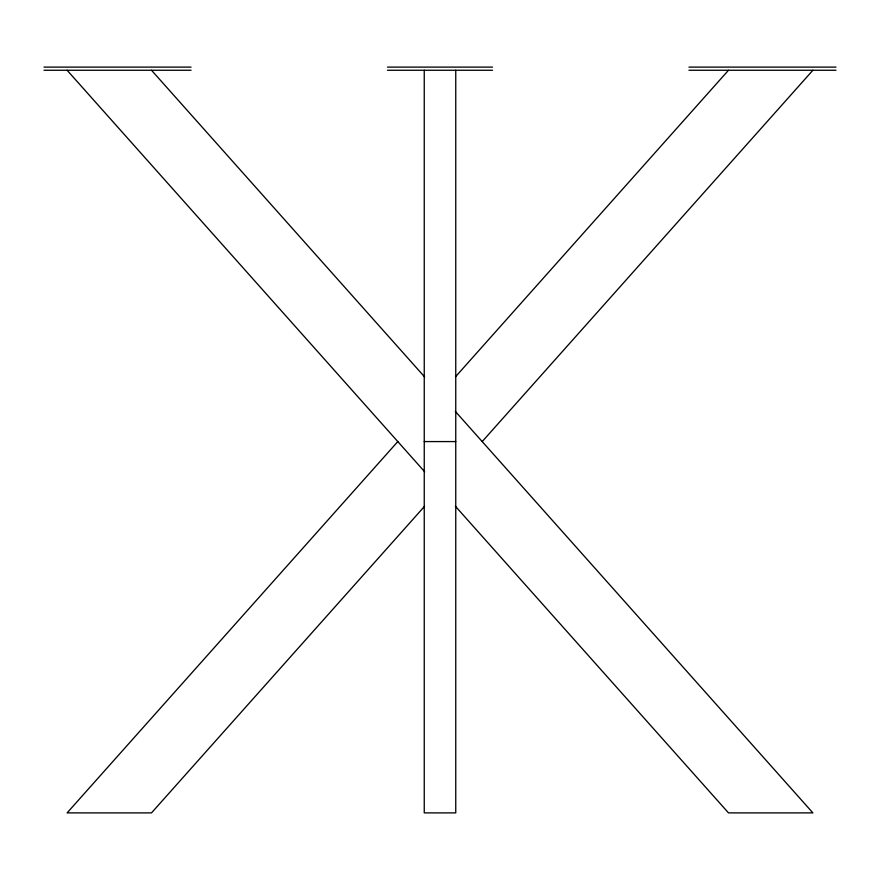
<?xml version="1.0" encoding="UTF-8"?>
<svg xmlns="http://www.w3.org/2000/svg" width="880" height="880" viewBox="0 0 880 880"><rect width="100%" height="100%" fill="white"/><g stroke="black" fill="none" stroke-linecap="round" stroke-linejoin="round"><path stroke-width="1.32" d="M397.804 441.573L67.111 812.889L151.503 812.889L424.479 506.385M455.521 376.772L728.497 70.257M482.196 441.573L812.889 70.257M44 67.111L191.059 67.111M387.475 67.111L492.525 67.111M688.941 67.111L836 67.111M44 70.257L191.059 70.257M387.475 70.257L492.525 70.257M688.941 70.257L836 70.257M424.248 441.573L455.752 441.573M151.503 70.257L424.644 376.959M455.268 411.334L812.889 812.889L728.497 812.889L455.356 506.198M67.111 70.257L424.732 471.823M455.752 70.257L455.752 812.889L424.248 812.889L424.248 70.257"/></g></svg>
